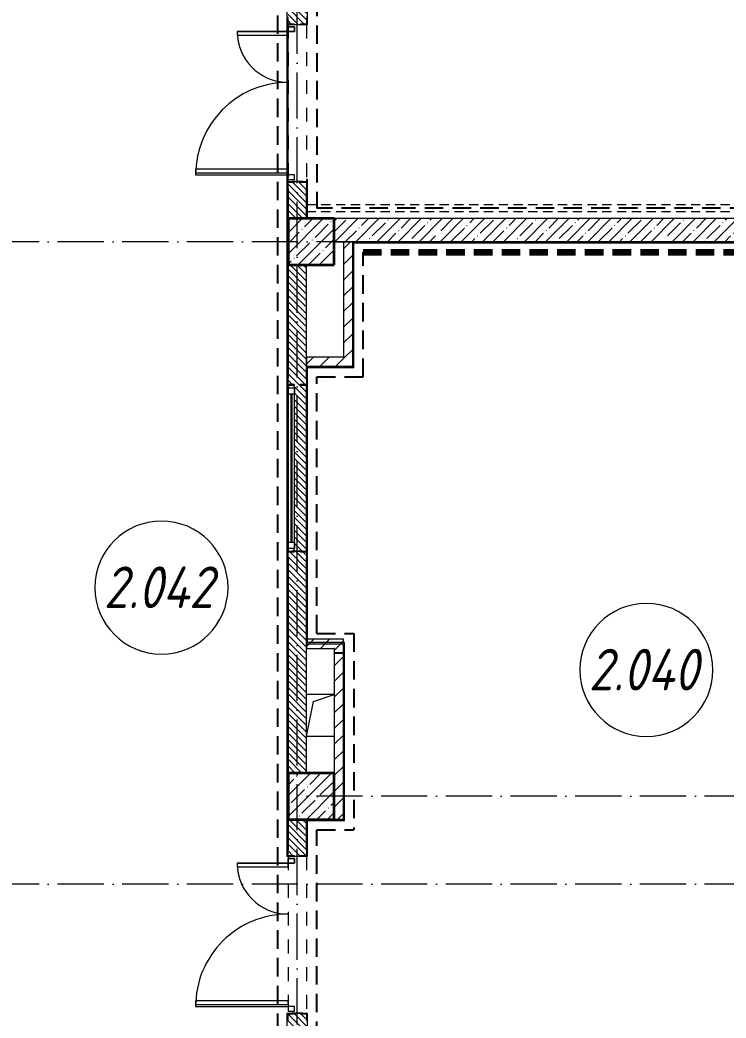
# Model space of a CAD drawing. Header units: millimetres. Extents: x -213536 to 1564669, y 70501 to 942238.
# Drawn here: x -117917 to -110278, y 117733 to 128533 of the extents above; entities that cross this region are included whole.
import ezdxf

# ---------------------------------------------------------------- set-up
doc = ezdxf.new("R2010")
doc.units = ezdxf.units.MM
for name, pattern in [('01 Штриховая _2 мм_', [300, 200, -100]), ('200_ШТРИХ_ш1п0_6_', [160, 100, -60]), ('50_200_ШТРИХ_1Т_ш5_п1_п1_', [700, 500, -100, 0, -100]), ('Штрих короткий', [300, 150, -150]), ('Штриховая _2 мм - 1 мм_', [300, 200, -100])]:
    doc.linetypes.add(name, pattern=pattern)
for name, color, linetype, lineweight in [('0-1', 7, 'Continuous', 5), ('0-2', 7, 'Continuous', 9), ('Двери', 7, 'Continuous', 9), ('Каркас_Импост', 7, 'Continuous', 13), ('Каркас_Импост-1', 7, 'Continuous', 9), ('Линии-1', 7, '200_ШТРИХ_ш1п0_6_', 9), ('Марки помещений', 7, 'Continuous', 9), ('Несущие колонны', 7, 'Continuous', 9), ('Несущие колонны-1', 7, 'Continuous', 35), ('Обобщенные модели', 7, 'Continuous', 9), ('Общие ребра', 7, 'Continuous', 9), ('Оси-2', 7, '50_200_ШТРИХ_1Т_ш5_п1_п1_', 9), ('Остекление-1', 7, 'Continuous', 9), ('Перемычка-1', 7, 'Штрих короткий', 9), ('Стены-1', 7, 'Continuous', 13), ('Штриховка разреза-1', 7, 'Continuous', 9), ('Элементы узлов', 7, 'Continuous', 9)]:
    doc.layers.add(name, color=color, linetype=linetype, lineweight=lineweight)
doc.layers.add('СТ-1_1', color=7, linetype='Штриховая _2 мм - 1 мм_', lineweight=90, true_color=0x888888)
doc.layers.add('СТ-1_13', color=7, linetype='01 Штриховая _2 мм_', lineweight=90, true_color=0xd5d3c7)
doc.layers.get('0-2').off()
doc.styles.add('ISOCPEUR_I_2', font='isocpeui.ttf', dxfattribs={"width": 0.85, "height": 2.3})
pattern_1 = [(45, (0, 0), (-84.85281, 84.85281), [])]
pattern_2 = [(135, (0, 0), (-35.35534, -35.35534), [])]

# ---------------------------------------------------------------- blocks, each defined once
blk = doc.blocks.new('BSC_Колонна _Прямоугольная - 500х500-V24-АИ2_02_План отделки стен 2-го этажа _Часть 2_')
at = {"layer": 'Несущие колонны'}
h = blk.add_hatch(dxfattribs=at)
h.set_pattern_fill('FP_32', color=256, style=0, pattern_type=2)
h.set_pattern_definition([(45, (-95850, -18150), (-114.04925, 114.04925), []), (45, (-95735.95, -18150), (-114.04925, 114.04925), [201.613, -40.323, 3.353, -36.97])])
h.paths.add_polyline_path([(-250, -250), (250, -250), (250, 250), (-250, 250)], flags=0)
at = {"layer": 'Несущие колонны-1'}
for p, q in [((250, 250), (-250, 250)), ((-250, 250), (-250, -250)), ((250, -250), (250, 250)), ((-250, -250), (250, -250))]:
    blk.add_line(p, q, dxfattribs=at)
blk = doc.blocks.new('BSC_Колонна _Прямоугольная - 500х500-V75-АИ2_02_План отделки стен 2-го этажа _Часть 2_')
at = {"layer": 'Несущие колонны'}
h = blk.add_hatch(dxfattribs=at)
h.set_pattern_fill('FP_85', color=256, style=0, pattern_type=2)
h.set_pattern_definition([(45, (-95850, -12150), (-114.04925, 114.04925), []), (45, (-95735.95, -12150), (-114.04925, 114.04925), [201.613, -40.323, 3.353, -36.97])])
h.paths.add_polyline_path([(-250, -250), (250, -250), (250, 250), (-250, 250)], flags=0)
at = {"layer": 'Несущие колонны-1'}
for p, q in [((250, 250), (-250, 250)), ((-250, 250), (-250, -250)), ((250, -250), (250, 250)), ((-250, -250), (250, -250))]:
    blk.add_line(p, q, dxfattribs=at)
blk = doc.blocks.new('Проем_Дверь_Прямоугольный - 1700х2400h_дверные проемы-28448549-АИ2_02_План отделки стен 2-го этажа _Часть 2_')
at = {"layer": 'Перемычка-1'}
for p, q in [((850, 100), (-850, 100)), ((850, -100), (-850, -100))]:
    blk.add_line(p, q, dxfattribs=at)
blk = doc.blocks.new('120_Окно_СКБ_1Ст - 120_Окно_СКБ_1Ст_классы 1800x800_E30-28444839-АИ2_02_План отделки стен 2-го этажа _Часть 2_')
at = {"layer": 'Каркас_Импост'}
for p, q in [((-870, 30), (-870, 100)), ((-870, 100), (-800, 100)), ((-800, 30), (-870, 30)), ((-800, 100), (-800, 30)), ((800, 30), (800, 100)), ((800, 100), (870, 100)), ((870, 30), (800, 30)), ((870, 100), (870, 30))]:
    blk.add_line(p, q, dxfattribs=at)
at = {"layer": 'Каркас_Импост-1'}
for p, q in [((870, 100), (-870, 100)), ((-870, 30), (870, 30))]:
    blk.add_line(p, q, dxfattribs=at)
at = {"layer": 'Остекление-1'}
for p, q in [((800, 70), (-800, 70)), ((800, 60), (-800, 60))]:
    blk.add_line(p, q, dxfattribs=at)
blk = doc.blocks.new('Дверь_Витражная_СКБ_2Ст2 - ДВВ_ДАО_СОШ_Классы-V176-АИ2_02_План отделки стен 2-го этажа _Часть 2_')
at = {"layer": 'Двери'}
for p, q in [((-775, 1035), (-775, 35)), ((775, 585), (775, 35))]:
    blk.add_line(p, q, dxfattribs=at)
for centre, radius, start, end in [((-775, 35), 1000, 360, 90), ((775, 35), 550, 90, 180)]:
    blk.add_arc(centre, radius, start, end, dxfattribs=at)
at = {"layer": 'Элементы узлов'}
for p, q in [((-713, 1035), (-753, 1035)), ((-753, 1035), (-753, 35)), ((-713, 35), (-713, 1035)), ((775, 585), (735, 585)), ((735, 585), (735, 35)), ((775, 35), (775, 585)), ((-825, 35), (-825, -35)), ((-775, 35), (-825, 35)), ((-775, 35), (-825, 35)), ((-825, 35), (-825, -35)), ((-775, -35), (-775, 35)), ((-775, -35), (-775, 35)), ((-753, 35), (-713, 35)), ((735, 35), (775, 35)), ((775, -35), (775, 35)), ((775, 35), (825, 35)), ((775, 35), (775, -35)), ((825, 35), (775, 35)), ((825, 35), (825, -35)), ((825, -35), (825, 35)), ((-825, -35), (-775, -35)), ((-825, -35), (-775, -35)), ((825, -35), (775, -35)), ((775, -35), (825, -35))]:
    blk.add_line(p, q, dxfattribs=at)
blk = doc.blocks.new('Дверь_Витражная_СКБ_2Ст2 - ДВВ_ДАО_СОШ_Классы-26508392-АИ2_02_План отделки стен 2-го этажа _Часть 2_')
at = {"layer": 'Двери'}
for p, q in [((-775, 1035), (-775, 47)), ((775, 585), (775, 47))]:
    blk.add_line(p, q, dxfattribs=at)
for centre, radius, start, end in [((-775, 35), 1000, 0.6895, 90), ((775, 35), 550, 90, 178.7435)]:
    blk.add_arc(centre, radius, start, end, dxfattribs=at)
at = {"layer": 'Элементы узлов'}
for p, q in [((-713, 1035), (-753, 1035)), ((-753, 1035), (-753, 47)), ((-713, 47), (-713, 1035)), ((775, 585), (735, 585)), ((735, 585), (735, 47)), ((775, 47), (775, 585)), ((-825, 35), (-825, -35)), ((-825, 35), (-825, -35)), ((-775, -35), (-775, 35)), ((-775, -35), (-775, 35)), ((775, -35), (775, 35)), ((775, 35), (775, -35)), ((825, 35), (825, -35)), ((825, -35), (825, 35)), ((-825, -35), (-775, -35)), ((-825, -35), (-775, -35)), ((825, -35), (775, -35)), ((775, -35), (825, -35))]:
    blk.add_line(p, q, dxfattribs=at)
blk = doc.blocks.new('Фахверк_СКБ_Уголок - 200_3960-28268576-АИ2_02_План отделки стен 2-го этажа _Часть 2_')
at = {"layer": 'Обобщенные модели'}
for p, q in [((200, 156), (125, 156)), ((125, 156), (125, 81)), ((131, 81), (131, 150)), ((131, 150), (200, 150)), ((200, 150), (200, 156)), ((125, 81), (131, 81)), ((131, 19), (125, 19)), ((125, 19), (125, -56)), ((131, -50), (131, 19)), ((125, -56), (200, -56)), ((200, -50), (131, -50)), ((200, -56), (200, -50))]:
    blk.add_line(p, q, dxfattribs=at)
blk = doc.blocks.new('154_Стойка_СКБ_Уголок - СМ-2480_200-28346303-АИ2_02_План отделки стен 2-го этажа _Часть 2_')
at = {"layer": 'Обобщенные модели'}
for p, q in [((125, 156), (125, 81)), ((200, 156), (125, 156)), ((131, 81), (131, 150)), ((131, 150), (200, 150)), ((200, 150), (200, 156)), ((125, 81), (131, 81)), ((131, 19), (125, 19)), ((125, 19), (125, -56)), ((131, -50), (131, 19)), ((125, -56), (200, -56)), ((200, -50), (131, -50)), ((200, -56), (200, -50))]:
    blk.add_line(p, q, dxfattribs=at)
blk = doc.blocks.new('Стойка_Влож_Полоса боковая - Полоса-28213942-АИ2_02_План отделки стен 2-го этажа _Часть 2_')
at = {"layer": 'Обобщенные модели'}
for p, q in [((-5, 60), (0, 60)), ((-5, -60), (-5, 60)), ((0, 31), (0, -31)), ((0, -60), (-5, -60))]:
    blk.add_line(p, q, dxfattribs=at)
blk = doc.blocks.new('AR_Отверстие прямоугольное _в плите_ - AR_Отверстие прямоугольное _в плите_-30552603-АИ2_02_План отделки стен 2-го этажа _Часть 2_')
at = {"layer": 'Обобщенные модели'}
for p, q in [((150, 225), (-150, 225)), ((-75, 150), (150, 225)), ((-150, -225), (-75, 150)), ((-150, -225), (150, -225))]:
    blk.add_line(p, q, dxfattribs=at)
blk = doc.blocks.new('154_Фахверк_СКБ_Швеллер - Тип_100_3960_зеркало-36793856-АИ2_02_План отделки стен 2-го этажа _Часть 2_')
at = {"layer": 'Обобщенные модели'}
for p, q in [((175, 50), (125, 50)), ((125, 50), (125, -50)), ((128, 47), (175, 47)), ((128, -47), (128, 47)), ((175, 47), (175, 50)), ((125, -50), (175, -50)), ((175, -47), (128, -47)), ((175, -50), (175, -47))]:
    blk.add_line(p, q, dxfattribs=at)
blk = doc.blocks.new('0125-Р-ОО-Ш2-АР-о_23_10_2024_rvt-1-АИ2_02_План отделки стен 2-го этажа _Часть 2_')
at = {"layer": 'Штриховка разреза-1'}
h = blk.add_hatch(dxfattribs=at)
h.set_pattern_fill('FP_2', color=256, style=0, pattern_type=2)
h.set_pattern_definition(pattern_2)
h.paths.add_polyline_path([(95640, 18400), (95800, 18400), (95800, 18794), (95731, 18794), (95731, 18800), (95669, 18800), (95669, 18794), (95600, 18794), (95600, 18400)], flags=0)
h.paths.add_polyline_path([(95669, 20500), (95731, 20500), (95731, 20506), (95800, 20506), (95800, 20900), (95600, 20900), (95600, 20506), (95669, 20506)], flags=0)
h = blk.add_hatch(dxfattribs=at)
h.set_pattern_fill('FP_1', color=256, style=0, pattern_type=2)
h.set_pattern_definition([(45, (0, 0), (-114.04925, 114.04925), []), (45, (114.05, 0), (-114.04925, 114.04925), [201.612, -40.322, 3.353, -36.97])])
h.paths.add_polyline_path([(103100, 18150), (103100, 18400), (96100, 18400), (96100, 18150), (102202, 18150)], flags=0)
h = blk.add_hatch(dxfattribs=at)
h.set_pattern_fill('FP_3', color=256, style=0, pattern_type=2)
h.set_pattern_definition(pattern_1)
h.paths.add_polyline_path([(96300, 16900), (96300, 18150), (96200, 18150), (96200, 16900)], flags=0)
h = blk.add_hatch(dxfattribs=at)
h.set_pattern_fill('FP_2', color=256, style=0, pattern_type=2)
h.set_pattern_definition(pattern_2)
h.paths.add_polyline_path([(95800, 12400), (95800, 14794), (95731, 14794), (95731, 14800), (95669, 14800), (95669, 14794), (95600, 14794), (95600, 12400)], flags=0)
h.paths.add_polyline_path([(95760, 14800), (95800, 14800), (95800, 16600), (95731, 16600), (95731, 16606), (95800, 16606), (95800, 17900), (95600, 17900), (95600, 16606), (95669, 16606), (95669, 16600), (95600, 16600), (95600, 16570), (95670, 16570), (95670, 14830), (95600, 14830), (95600, 14800), (95640, 14800), (95640, 14805), (95760, 14805)], flags=0)
h = blk.add_hatch(dxfattribs=at)
h.set_pattern_fill('FP_3', color=256, style=0, pattern_type=2)
h.set_pattern_definition(pattern_1)
h.paths.add_polyline_path([(95800, 16800), (96300, 16800), (96300, 16900), (95800, 16900)], flags=0)
h = blk.add_hatch(dxfattribs=at)
h.set_pattern_fill('FP_3', color=256, style=0, pattern_type=2)
h.set_pattern_definition(pattern_1)
h.paths.add_polyline_path([(96197, 13750), (96200, 13750), (96200, 13850), (95800, 13850), (95800, 13750), (96103, 13750)], flags=0)
h = blk.add_hatch(dxfattribs=at)
h.set_pattern_fill('FP_3', color=256, style=0, pattern_type=2)
h.set_pattern_definition(pattern_1)
h.paths.add_polyline_path([(96200, 11900), (96200, 13700), (96100, 13700), (96100, 11900)], flags=0)
h.paths.add_polyline_path([(96197, 13703), (96197, 13750), (96103, 13750), (96103, 13703)], flags=0)
h = blk.add_hatch(dxfattribs=at)
h.set_pattern_fill('FP_2', color=256, style=0, pattern_type=2)
h.set_pattern_definition(pattern_2)
h.paths.add_polyline_path([(95600, 9400), (95800, 9400), (95800, 9794), (95731, 9794), (95731, 9800), (95669, 9800), (95669, 9794), (95600, 9794), (95600, 9725)], flags=0)
h.paths.add_polyline_path([(95669, 11500), (95731, 11500), (95731, 11506), (95800, 11506), (95800, 11900), (95600, 11900), (95600, 11506), (95669, 11506)], flags=0)
at = {"layer": 'Линии-1'}
for p, q in [((103100, 18550), (95812, 18550)), ((103100, 18475), (95812, 18475))]:
    blk.add_line(p, q, dxfattribs=at)
at = {"layer": 'Стены-1'}
for p, q in [((95669, 20500), (95731, 20500)), ((95600, 18725), (95600, 18400)), ((95800, 18400), (95800, 18725)), ((103100, 18400), (96100, 18400)), ((96100, 18150), (103100, 18150)), ((96200, 18150), (96200, 16900)), ((96300, 18150), (96200, 18150)), ((96300, 16900), (96300, 18150)), ((95600, 17900), (95600, 16675)), ((95800, 16675), (95800, 17900)), ((96200, 16900), (95800, 16900)), ((95800, 16900), (95800, 16800)), ((96300, 16800), (96300, 16900)), ((95800, 16800), (96300, 16800)), ((95600, 16600), (95600, 16570)), ((95800, 14800), (95800, 16600)), ((95600, 14830), (95600, 14800)), ((95600, 14725), (95600, 12400)), ((95800, 12400), (95800, 14725)), ((96200, 13850), (95800, 13850)), ((95800, 13850), (95800, 13750)), ((96200, 13750), (96200, 13850)), ((95800, 13750), (96100, 13750)), ((96100, 13700), (96100, 12400)), ((96200, 11900), (96200, 13700)), ((95600, 11900), (95600, 11575)), ((95800, 11575), (95800, 11900)), ((96100, 11900), (96200, 11900)), ((95669, 11500), (95731, 11500))]:
    blk.add_line(p, q, dxfattribs=at)
at = {"layer": '0-2'}
for name, p, rotation in [('Фахверк_СКБ_Уголок - 200_3960-28268576-АИ2_02_План отделки стен 2-го этажа _Часть 2_', (95750, 20375), 89.9999999999999), ('Дверь_Витражная_СКБ_2Ст2 - ДВВ_ДАО_СОШ_Классы-26508392-АИ2_02_План отделки стен 2-го этажа _Часть 2_', (95635, 19650), 89.9999999999978), ('Проем_Дверь_Прямоугольный - 1700х2400h_дверные проемы-28448549-АИ2_02_План отделки стен 2-го этажа _Часть 2_', (95700, 19650), 89.9999999999999), ('154_Стойка_СКБ_Уголок - СМ-2480_200-28346303-АИ2_02_План отделки стен 2-го этажа _Часть 2_', (95650, 18925), 269.9999999999999), ('Стойка_Влож_Полоса боковая - Полоса-28213942-АИ2_02_План отделки стен 2-го этажа _Часть 2_', (95700, 18800), 269.9999999999999), ('Фахверк_СКБ_Уголок - 200_3960-28268576-АИ2_02_План отделки стен 2-го этажа _Часть 2_', (95750, 16475), 89.9999999999999), ('120_Окно_СКБ_1Ст - 120_Окно_СКБ_1Ст_классы 1800x800_E30-28444839-АИ2_02_План отделки стен 2-го этажа _Часть 2_', (95700, 15700), 89.9999999999999), ('154_Стойка_СКБ_Уголок - СМ-2480_200-28346303-АИ2_02_План отделки стен 2-го этажа _Часть 2_', (95650, 14925), 269.9999999999999), ('Стойка_Влож_Полоса боковая - Полоса-28213942-АИ2_02_План отделки стен 2-го этажа _Часть 2_', (95700, 14800), 269.9999999999999), ('154_Фахверк_СКБ_Швеллер - Тип_100_3960_зеркало-36793856-АИ2_02_План отделки стен 2-го этажа _Часть 2_', (96150, 13575), 90), ('Фахверк_СКБ_Уголок - 200_3960-28268576-АИ2_02_План отделки стен 2-го этажа _Часть 2_', (95750, 11375), 89.9999999999999), ('Дверь_Витражная_СКБ_2Ст2 - ДВВ_ДАО_СОШ_Классы-V176-АИ2_02_План отделки стен 2-го этажа _Часть 2_', (95635, 10650), 89.9999999999978), ('Проем_Дверь_Прямоугольный - 1700х2400h_дверные проемы-28448549-АИ2_02_План отделки стен 2-го этажа _Часть 2_', (95700, 10650), 89.9999999999999), ('154_Стойка_СКБ_Уголок - СМ-2480_200-28346303-АИ2_02_План отделки стен 2-го этажа _Часть 2_', (95650, 9925), 269.9999999999999), ('Стойка_Влож_Полоса боковая - Полоса-28213942-АИ2_02_План отделки стен 2-го этажа _Часть 2_', (95700, 9800), 269.9999999999999)]:
    blk.add_blockref(name, p, dxfattribs=dict(at, rotation=rotation))
for name, p in [('BSC_Колонна _Прямоугольная - 500х500-V24-АИ2_02_План отделки стен 2-го этажа _Часть 2_', (95850, 18150)), ('AR_Отверстие прямоугольное _в плите_ - AR_Отверстие прямоугольное _в плите_-30552603-АИ2_02_План отделки стен 2-го этажа _Часть 2_', (95950, 13025)), ('BSC_Колонна _Прямоугольная - 500х500-V75-АИ2_02_План отделки стен 2-го этажа _Часть 2_', (95850, 12150))]:
    blk.add_blockref(name, p, dxfattribs=at)
blk = doc.blocks.new('AI_Марка_Помещение_х1__Общий_E___ISO-2_1K_ - Номер-16210215-АИ2_02_План отделки стен 2-го этажа _Часть 2_')
at = {"layer": 'Марки помещений'}
for start, end in [(360, 180), (180, 360)]:
    blk.add_arc((0.039, 0.312), 2.4, start, end, dxfattribs=at)
blk = doc.blocks.new('Оси1')
at = {"layer": 'Оси-2'}
for p, q in [((301945.6, 210594.5), (301945.6, 264395.4)), ((312453.9, 230965.2), (276650.9, 230965.2)), ((312453.9, 224965.2), (301945.6, 224965.2)), ((312453.9, 224015.2), (203926.8, 224015.2))]:
    blk.add_line(p, q, dxfattribs=at)

msp = doc.modelspace()

# ---------------------------------------------------------------- linework, layer by layer
at = {"layer": 'Общие ребра'}
msp.add_line((-114305, 126120.8), (-114317, 126120.8), dxfattribs=at)
at = {"layer": 'СТ-1_1', "lineweight": 25}
for p, q in [((-115129, 134582.8), (-115129, 108494.8)), ((-114705, 128772.8), (-114705, 126494.8)), ((-107637, 126494.8), (-114705, 126494.8)), ((-114205, 124670.8), (-114205, 126020.8)), ((-114705, 124670.8), (-114205, 124670.8)), ((-114705, 121894.8), (-114705, 124670.8)), ((-114705, 121894.8), (-114305, 121894.8)), ((-114305, 121894.8), (-114305, 119770.8)), ((-114705, 119770.8), (-114305, 119770.8)), ((-114705, 117494.8), (-114705, 119770.8))]:
    msp.add_line(p, q, dxfattribs=at)
at = {"layer": 'СТ-1_13'}
msp.add_line((-114205, 126020.8), (-107637, 126020.8), dxfattribs=at)
at = {"layer": 'Стены-1'}
for p, q in [((-115029, 134582.8), (-115029, 119482.8)), ((-114805, 128482.8), (-114805, 128870.8)), ((-115017, 126782.8), (-115017, 128482.8)), ((-114811, 128482.8), (-114805, 128482.8)), ((-114817, 126807.8), (-114817, 126782.8)), ((-114805, 126807.8), (-114817, 126807.8)), ((-114805, 126394.8), (-114805, 126807.8)), ((-115017, 126382.8), (-115017, 126707.8)), ((-114817, 126707.8), (-114817, 126382.8)), ((-107529, 126132.8), (-114317, 126132.8)), ((-114317, 126132.8), (-114317, 124782.8)), ((-114305, 126120.8), (-107529, 126120.8)), ((-114305, 124770.8), (-114305, 126120.8)), ((-115017, 124657.8), (-115017, 125882.8)), ((-114317, 124782.8), (-114817, 124782.8)), ((-114817, 124782.8), (-114817, 124657.8)), ((-114805, 124770.8), (-114305, 124770.8)), ((-114805, 121794.8), (-114805, 124770.8)), ((-115017, 124552.8), (-115017, 124582.8)), ((-114817, 124582.8), (-114817, 122782.8)), ((-115017, 122782.8), (-115017, 122812.8)), ((-115017, 120382.8), (-115017, 122707.8)), ((-114817, 122707.8), (-114817, 121782.8)), ((-114817, 121782.8), (-114417, 121782.8)), ((-114405, 121794.8), (-114805, 121794.8)), ((-114417, 121782.8), (-114417, 121732.8)), ((-114405, 119870.8), (-114405, 121794.8)), ((-114417, 121682.8), (-114417, 119882.8)), ((-115017, 119557.8), (-115017, 119882.8)), ((-114817, 119882.8), (-114817, 119557.8)), ((-114417, 119882.8), (-114517, 119882.8)), ((-114805, 119870.8), (-114405, 119870.8)), ((-114805, 119482.8), (-114805, 119870.8)), ((-115029, 119482.8), (-115023, 119482.8)), ((-114811, 119482.8), (-114805, 119482.8)), ((-115029, 117782.8), (-115029, 108392.8)), ((-115023, 117782.8), (-115029, 117782.8)), ((-114805, 117782.8), (-114811, 117782.8)), ((-114805, 117394.8), (-114805, 117782.8))]:
    msp.add_line(p, q, dxfattribs=at)

# ---------------------------------------------------------------- block references
at = {"color": 2, "lineweight": 30}
msp.add_blockref('Оси1', (-416862.6, -104832.4), dxfattribs=at)
at = {"layer": '0-1'}
msp.add_blockref('0125-Р-ОО-Ш2-АР-о_23_10_2024_rvt-1-АИ2_02_План отделки стен 2-го этажа _Часть 2_', (-210617, 107982.8), dxfattribs=at)
at = {"layer": 'Марки помещений', "xscale": 300, "yscale": 300, "zscale": 99.99999999999993}
for p in [(-116397.8, 122297.3), (-111150.8, 121406)]:
    msp.add_blockref('AI_Марка_Помещение_х1__Общий_E___ISO-2_1K_ - Номер-16210215-АИ2_02_План отделки стен 2-го этажа _Часть 2_', p, dxfattribs=at)

# ---------------------------------------------------------------- texts
at = {"layer": 'Марки помещений', "char_height": 450, "width": 817.721, "attachment_point": 1, "style": 'ISOCPEUR_I_2'}
for s, insert in [('2.042', (-117010.3, 122619.5)), ('2.040', (-111763.3, 121728.2))]:
    msp.add_mtext(s, dxfattribs=dict(at, insert=insert))

doc.saveas('drawing.dxf')
